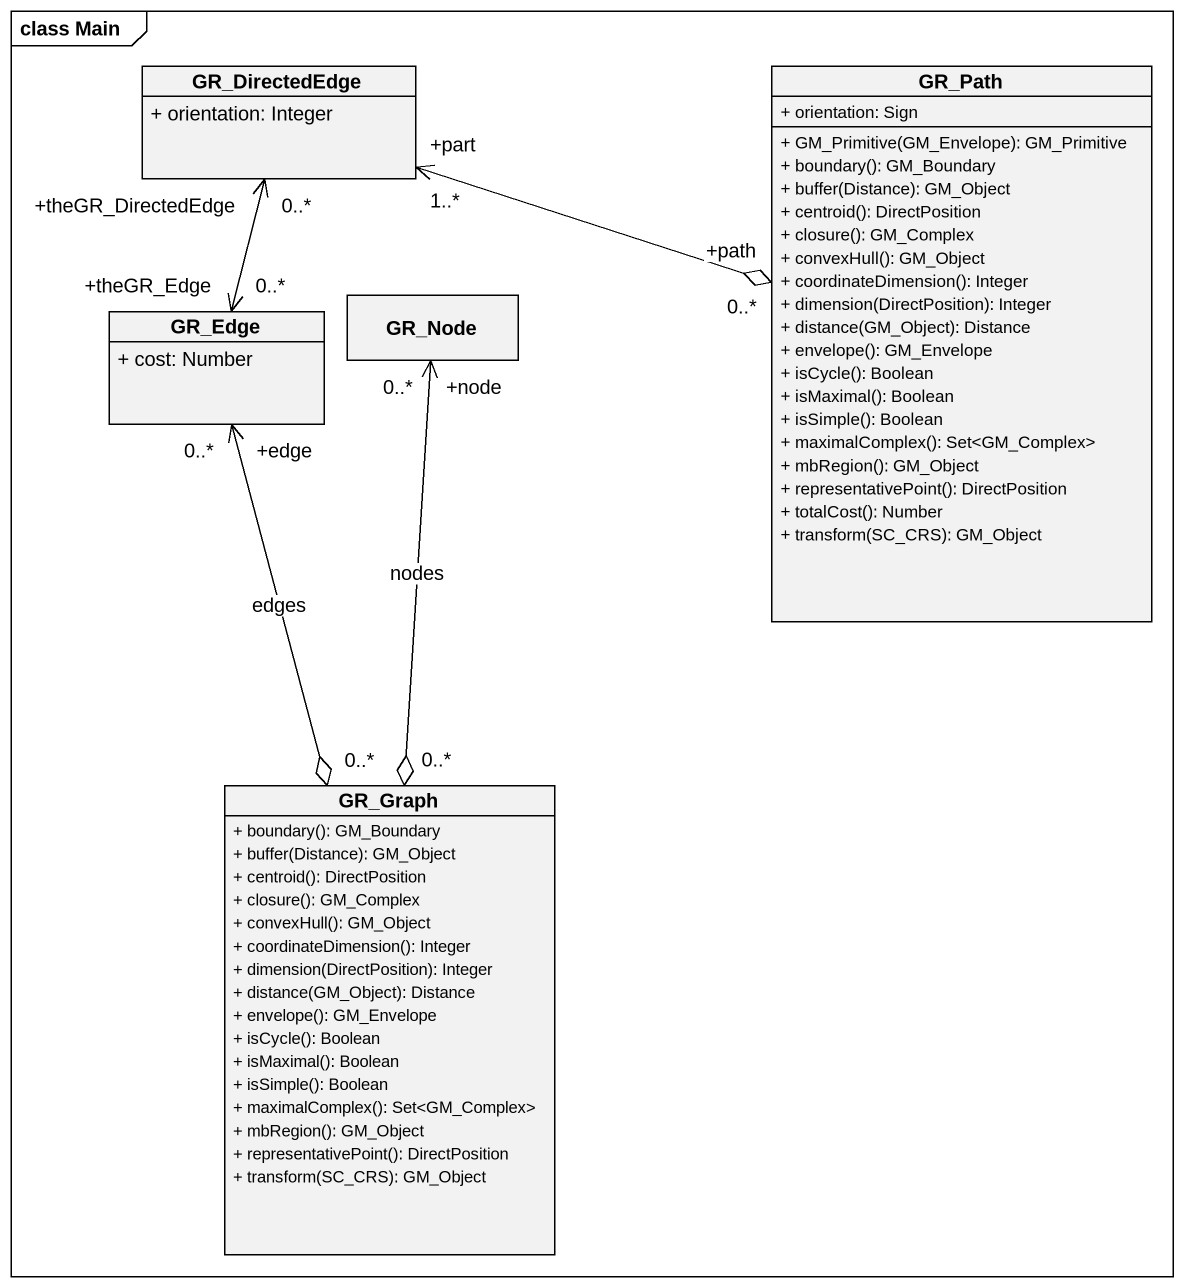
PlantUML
@startuml
mainframe class Main
hide circle
hide empty members
skinparam classAttributeIconSize 0
class GR_DirectedEdge {
  + orientation: Integer
}
class GR_Path {
  + orientation: Sign
  + GM_Primitive(GM_Envelope): GM_Primitive
  + boundary(): GM_Boundary
  + buffer(Distance): GM_Object
  + centroid(): DirectPosition
  + closure(): GM_Complex
  + convexHull(): GM_Object
  + coordinateDimension(): Integer
  + dimension(DirectPosition): Integer
  + distance(GM_Object): Distance
  + envelope(): GM_Envelope
  + isCycle(): Boolean
  + isMaximal(): Boolean
  + isSimple(): Boolean
  + maximalComplex(): Set<GM_Complex>
  + mbRegion(): GM_Object
  + representativePoint(): DirectPosition
  + totalCost(): Number
  + transform(SC_CRS): GM_Object
}
class GR_Edge {
  + cost: Number
}
class GR_Node
class GR_Graph {
  + boundary(): GM_Boundary
  + buffer(Distance): GM_Object
  + centroid(): DirectPosition
  + closure(): GM_Complex
  + convexHull(): GM_Object
  + coordinateDimension(): Integer
  + dimension(DirectPosition): Integer
  + distance(GM_Object): Distance
  + envelope(): GM_Envelope
  + isCycle(): Boolean
  + isMaximal(): Boolean
  + isSimple(): Boolean
  + maximalComplex(): Set<GM_Complex>
  + mbRegion(): GM_Object
  + representativePoint(): DirectPosition
  + transform(SC_CRS): GM_Object
}
GR_DirectedEdge "+part\n1..*" <-right-o "+path\n0..*" GR_Path
GR_DirectedEdge "+theGR_DirectedEdge\n0..*" <--> "+theGR_Edge\n0..*" GR_Edge
GR_Edge "+edge\n0..*" <--o "0..*" GR_Graph : edges
GR_Node "+node\n0..*" <--o "0..*" GR_Graph : nodes
@enduml
